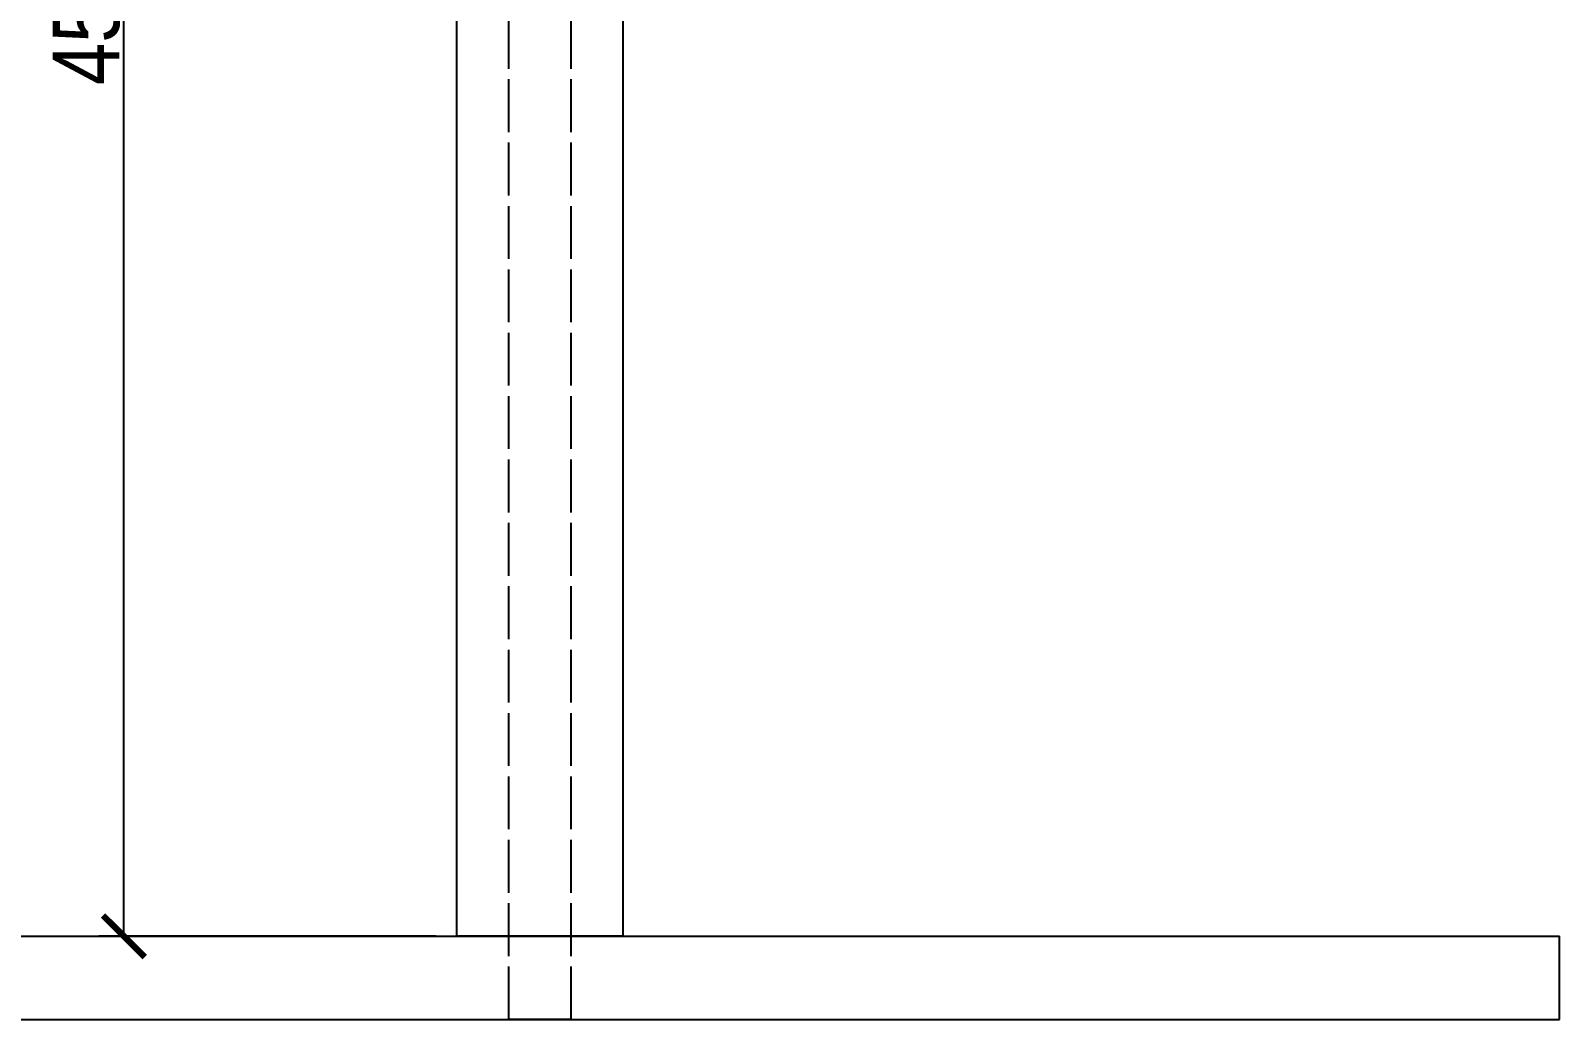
# Model space of a CAD drawing. Header units: millimetres. Extents: x -31 to 130, y -47 to 101.
# Drawn here: x -12.24 to 24.5, y 50.5 to 74.28 of the extents above; entities that cross this region are included whole.
import ezdxf

# ---------------------------------------------------------------- set-up
doc = ezdxf.new("R2010")
doc.units = ezdxf.units.MM
doc.linetypes.add('DASHED', pattern=[1.524, 1.27, -0.254])
for name, color, linetype in [('DIMS', 3, 'CONTINUOUS'), ('HIDDEN', 8, 'DASHED'), ('VISIBLE', 7, 'CONTINUOUS')]:
    doc.layers.add(name, color=color, linetype=linetype)
doc.styles.add('OpenSansCondensed-Light', font='OpenSansCondensed-Light.ttf')
doc.dimstyles.new('EZDXF', dxfattribs={"dimtxt": 0.25, "dimasz": 0.175, "dimexe": 0.375, "dimexo": 0.125, "dimgap": 0.1, "dimtad": 1, "dimlfac": 100, "dimzin": 12, "dimdsep": 46, "dimtxsty": 'OpenSansCondensed-Light', "dimblk": 'ARCHTICK', "dimcen": 2.5, "dimazin": 3, "dimtfac": 0.5, "dimtmove": 2, "dimatfit": 3})

# ---------------------------------------------------------------- blocks, each defined once
blk = doc.blocks.new('_ARCHTICK')
at = {"color": 0, "linetype": 'BYBLOCK', "const_width": 0.15}
blk.add_lwpolyline([(-0.5, -0.5), (0.5, 0.5)], dxfattribs=at)

msp = doc.modelspace()

# ---------------------------------------------------------------- linework, layer by layer
at = {"layer": 'HIDDEN'}
for points in [[(-0.75, 50.5), (-0.75, 89.5)], [(0.75, 50.5), (0.75, 89.5)], [(-24.5, 52.5), (24.5, 52.5)], [(2, 52.5), (1.93651, 52.5), (1.87302, 52.5), (1.80952, 52.5), (1.74603, 52.5), (1.68254, 52.5), (1.61905, 52.5), (1.55556, 52.5), (1.49206, 52.5), (1.42857, 52.5), (1.36508, 52.5), (1.30159, 52.5), (1.2381, 52.5), (1.1746, 52.5), (1.11111, 52.5), (1.04762, 52.5), (0.98413, 52.5), (0.92063, 52.5), (0.85714, 52.5), (0.79365, 52.5), (0.73016, 52.5), (0.66667, 52.5), (0.60317, 52.5), (0.53968, 52.5), (0.47619, 52.5), (0.4127, 52.5), (0.34921, 52.5), (0.28571, 52.5), (0.22222, 52.5), (0.15873, 52.5), (0.09524, 52.5), (0.03175, 52.5), (-0.03175, 52.5), (-0.09524, 52.5), (-0.15873, 52.5), (-0.22222, 52.5), (-0.28571, 52.5), (-0.34921, 52.5), (-0.4127, 52.5), (-0.47619, 52.5), (-0.53968, 52.5), (-0.60317, 52.5), (-0.66667, 52.5), (-0.73016, 52.5), (-0.79365, 52.5), (-0.85714, 52.5), (-0.92063, 52.5), (-0.98413, 52.5), (-1.04762, 52.5), (-1.11111, 52.5), (-1.1746, 52.5), (-1.2381, 52.5), (-1.30159, 52.5), (-1.36508, 52.5), (-1.42857, 52.5), (-1.49206, 52.5), (-1.55556, 52.5), (-1.61905, 52.5), (-1.68254, 52.5), (-1.74603, 52.5), (-1.80952, 52.5), (-1.87302, 52.5), (-1.93651, 52.5), (-2, 52.5)], [(-2, 52.5), (-1.93651, 52.5), (-1.87302, 52.5), (-1.80952, 52.5), (-1.74603, 52.5), (-1.68254, 52.5), (-1.61905, 52.5), (-1.55556, 52.5), (-1.49206, 52.5), (-1.42857, 52.5), (-1.36508, 52.5), (-1.30159, 52.5), (-1.2381, 52.5), (-1.1746, 52.5), (-1.11111, 52.5), (-1.04762, 52.5), (-0.98413, 52.5), (-0.92063, 52.5), (-0.85714, 52.5), (-0.79365, 52.5), (-0.73016, 52.5), (-0.66667, 52.5), (-0.60317, 52.5), (-0.53968, 52.5), (-0.47619, 52.5), (-0.4127, 52.5), (-0.34921, 52.5), (-0.28571, 52.5), (-0.22222, 52.5), (-0.15873, 52.5), (-0.09524, 52.5), (-0.03175, 52.5), (0.03175, 52.5), (0.09524, 52.5), (0.15873, 52.5), (0.22222, 52.5), (0.28571, 52.5), (0.34921, 52.5), (0.4127, 52.5), (0.47619, 52.5), (0.53968, 52.5), (0.60317, 52.5), (0.66667, 52.5), (0.73016, 52.5), (0.79365, 52.5), (0.85714, 52.5), (0.92063, 52.5), (0.98413, 52.5), (1.04762, 52.5), (1.11111, 52.5), (1.1746, 52.5), (1.2381, 52.5), (1.30159, 52.5), (1.36508, 52.5), (1.42857, 52.5), (1.49206, 52.5), (1.55556, 52.5), (1.61905, 52.5), (1.68254, 52.5), (1.74603, 52.5), (1.80952, 52.5), (1.87302, 52.5), (1.93651, 52.5), (2, 52.5)], [(24.5, 50.5), (24.5, 52.5)], [(-24.5, 50.5), (24.5, 50.5)], [(0.75, 50.5), (0.72619, 50.5), (0.70238, 50.5), (0.67857, 50.5), (0.65476, 50.5), (0.63095, 50.5), (0.60714, 50.5), (0.58333, 50.5), (0.55952, 50.5), (0.53571, 50.5), (0.5119, 50.5), (0.4881, 50.5), (0.46429, 50.5), (0.44048, 50.5), (0.41667, 50.5), (0.39286, 50.5), (0.36905, 50.5), (0.34524, 50.5), (0.32143, 50.5), (0.29762, 50.5), (0.27381, 50.5), (0.25, 50.5), (0.22619, 50.5), (0.20238, 50.5), (0.17857, 50.5), (0.15476, 50.5), (0.13095, 50.5), (0.10714, 50.5), (0.08333, 50.5), (0.05952, 50.5), (0.03571, 50.5), (0.0119, 50.5), (-0.0119, 50.5), (-0.03571, 50.5), (-0.05952, 50.5), (-0.08333, 50.5), (-0.10714, 50.5), (-0.13095, 50.5), (-0.15476, 50.5), (-0.17857, 50.5), (-0.20238, 50.5), (-0.22619, 50.5), (-0.25, 50.5), (-0.27381, 50.5), (-0.29762, 50.5), (-0.32143, 50.5), (-0.34524, 50.5), (-0.36905, 50.5), (-0.39286, 50.5), (-0.41667, 50.5), (-0.44048, 50.5), (-0.46429, 50.5), (-0.4881, 50.5), (-0.5119, 50.5), (-0.53571, 50.5), (-0.55952, 50.5), (-0.58333, 50.5), (-0.60714, 50.5), (-0.63095, 50.5), (-0.65476, 50.5), (-0.67857, 50.5), (-0.70238, 50.5), (-0.72619, 50.5), (-0.75, 50.5)], [(-0.75, 50.5), (-0.72619, 50.5), (-0.70238, 50.5), (-0.67857, 50.5), (-0.65476, 50.5), (-0.63095, 50.5), (-0.60714, 50.5), (-0.58333, 50.5), (-0.55952, 50.5), (-0.53571, 50.5), (-0.5119, 50.5), (-0.4881, 50.5), (-0.46429, 50.5), (-0.44048, 50.5), (-0.41667, 50.5), (-0.39286, 50.5), (-0.36905, 50.5), (-0.34524, 50.5), (-0.32143, 50.5), (-0.29762, 50.5), (-0.27381, 50.5), (-0.25, 50.5), (-0.22619, 50.5), (-0.20238, 50.5), (-0.17857, 50.5), (-0.15476, 50.5), (-0.13095, 50.5), (-0.10714, 50.5), (-0.08333, 50.5), (-0.05952, 50.5), (-0.03571, 50.5), (-0.0119, 50.5), (0.0119, 50.5), (0.03571, 50.5), (0.05952, 50.5), (0.08333, 50.5), (0.10714, 50.5), (0.13095, 50.5), (0.15476, 50.5), (0.17857, 50.5), (0.20238, 50.5), (0.22619, 50.5), (0.25, 50.5), (0.27381, 50.5), (0.29762, 50.5), (0.32143, 50.5), (0.34524, 50.5), (0.36905, 50.5), (0.39286, 50.5), (0.41667, 50.5), (0.44048, 50.5), (0.46429, 50.5), (0.4881, 50.5), (0.5119, 50.5), (0.53571, 50.5), (0.55952, 50.5), (0.58333, 50.5), (0.60714, 50.5), (0.63095, 50.5), (0.65476, 50.5), (0.67857, 50.5), (0.70238, 50.5), (0.72619, 50.5), (0.75, 50.5)]]:
    msp.add_lwpolyline(points, dxfattribs=at)
at = {"layer": 'VISIBLE'}
for points in [[(-2, 52.5), (-2, 89.5)], [(2, 52.5), (2, 89.5)], [(-24.5, 52.5), (24.5, 52.5)], [(24.5, 50.5), (24.5, 52.5)], [(-24.5, 50.5), (24.5, 50.5)]]:
    msp.add_lwpolyline(points, dxfattribs=at)

# ---------------------------------------------------------------- dimensions: what is measured, and where the dimension line sits
at = {"layer": 'DIMS'}
msp.add_linear_dim(base=(-10, 52.5), p1=(-2, 52.5), p2=(-2, 97.5), angle=90, dimstyle='EZDXF', override={"dimtxt": 1.6, "dimasz": 1, "dimexe": 0.6, "dimexo": 0.5, "dimdec": 2}, dxfattribs=at).render()

doc.saveas('drawing.dxf')
